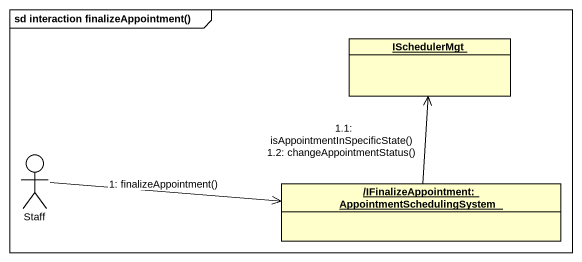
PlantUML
@startuml
mainframe sd interaction finalizeAppointment()
allowmixing
hide circle
hide empty members
object ISchedulerMgt
actor Staff
object "/IFinalizeAppointment: AppointmentSchedulingSystem" as IFinalizeAppointment
Staff -right-> IFinalizeAppointment : 1: finalizeAppointment()
IFinalizeAppointment -up-> ISchedulerMgt : 1.1: isAppointmentInSpecificState()\n1.2: changeAppointmentStatus()
@enduml
